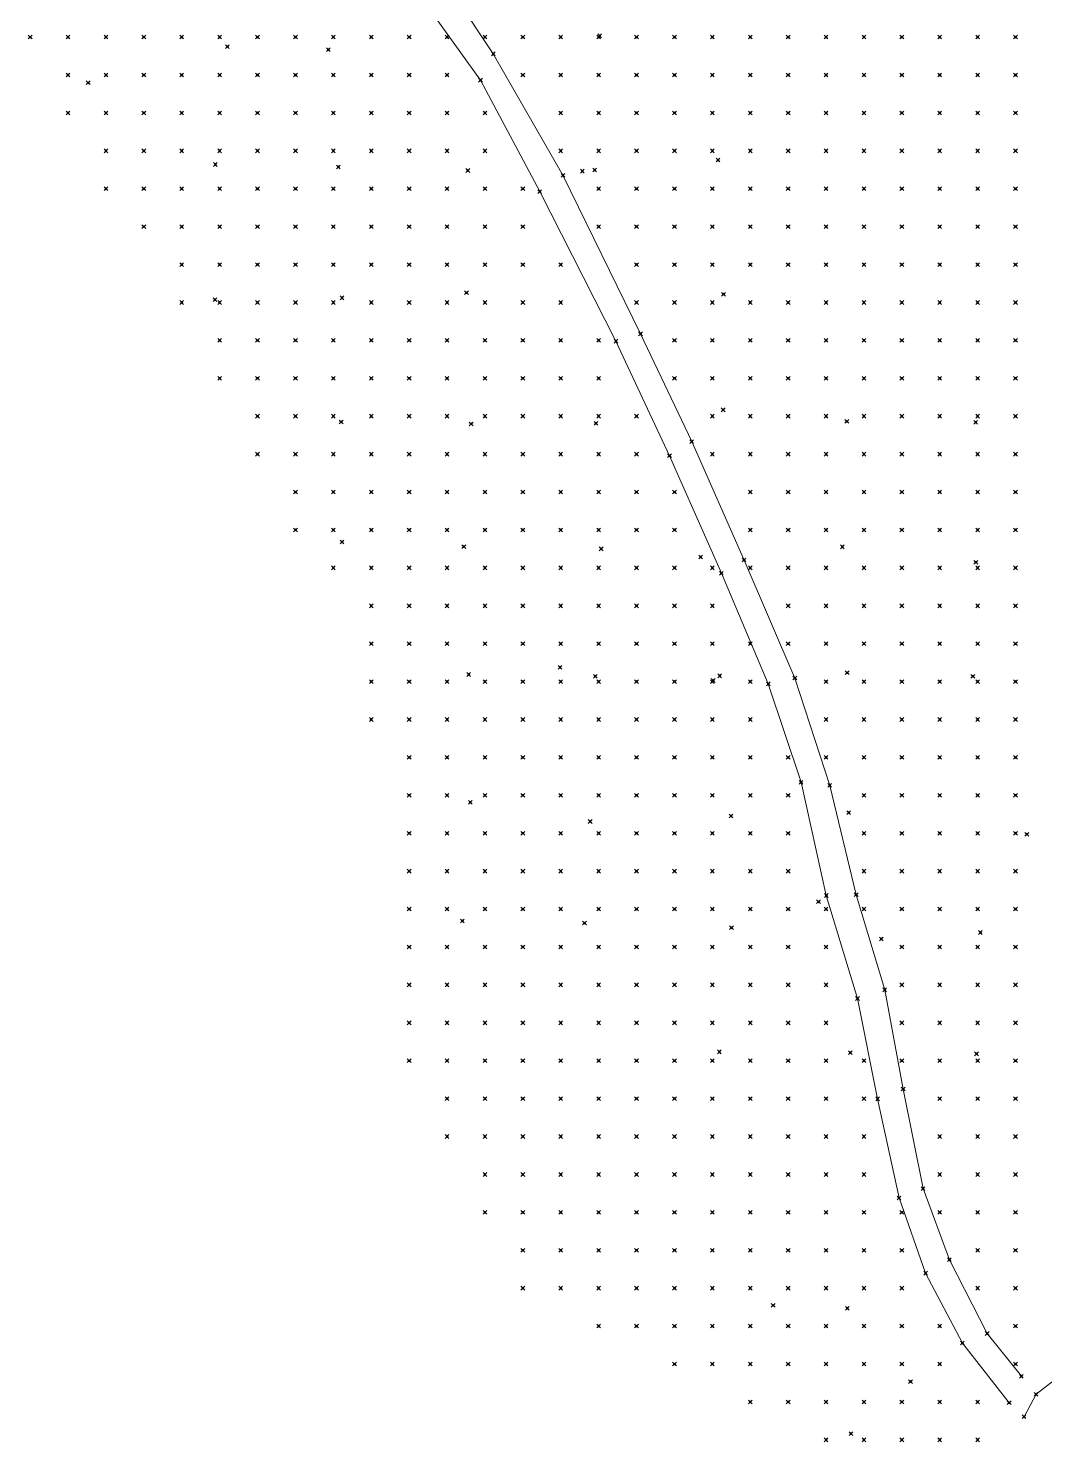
# Model space of a CAD drawing. Header units: metres. Extents: x 441556 to 446409, y 432338 to 461058.
# Drawn here: x 442997.6 to 443078.1, y 449289.6 to 449401.4 of the extents above; entities that cross this region are included whole.
import ezdxf

# ---------------------------------------------------------------- set-up
doc = ezdxf.new("R2010")
doc.units = ezdxf.units.M
doc.header["$MEASUREMENT"] = 0
doc.header["$PDMODE"] = 35
doc.header["$PDSIZE"] = 0.15
for name, color, linetype, lineweight in [('DTM-BRE-RevN_GRP_DRUM PAMANT', 2, 'Continuous', 0), ('DTM-BRE-RevN_GRP_FIRUL APEI', 2, 'Continuous', 0), ('DTM-NOK-RevN_LIDAR_co_lidar', 91, 'Continuous', 0), ('DTM-NOK-RevN_RTK', 32, 'Continuous', 0)]:
    doc.layers.add(name, color=color, linetype=linetype, lineweight=lineweight)

msp = doc.modelspace()

# ---------------------------------------------------------------- linework, layer by layer
at = {"layer": 'DTM-BRE-RevN_GRP_DRUM PAMANT'}
for p, q in [((443034.437, 449399.396, 348.479), (443029.315, 449407.064, 348.463)), ((443033.423, 449397.305, 348.511), (443027.614, 449405.396, 348.437)), ((443039.95, 449389.784, 348.673), (443034.437, 449399.396, 348.479)), ((443038.109, 449388.488, 348.691), (443033.423, 449397.305, 348.511)), ((443046.081, 449377.243, 349.202), (443039.95, 449389.784, 348.673)), ((443044.143, 449376.663, 349.1), (443038.109, 449388.488, 348.691)), ((443048.377, 449367.6, 349.587), (443044.143, 449376.663, 349.1)), ((443050.136, 449368.711, 349.714), (443046.081, 449377.243, 349.202)), ((443054.282, 449359.346, 350.448), (443050.136, 449368.711, 349.714)), ((443052.484, 449358.294, 350.391), (443048.377, 449367.6, 349.587)), ((443058.295, 449350.007, 351.619), (443054.282, 449359.346, 350.448)), ((443056.2, 449349.548, 351.247), (443052.484, 449358.294, 350.391)), ((443058.79, 449341.758, 351.963), (443056.2, 449349.548, 351.247)), ((443061.059, 449341.52, 352.152), (443058.295, 449350.007, 351.619)), ((443060.79, 449332.809, 352.518), (443058.79, 449341.758, 351.963)), ((443063.152, 449332.865, 352.71), (443061.059, 449341.52, 352.152)), ((443063.256, 449324.652, 353.101), (443060.79, 449332.809, 352.518)), ((443065.413, 449325.341, 353.357), (443063.152, 449332.865, 352.71)), ((443066.867, 449317.496, 353.727), (443065.413, 449325.341, 353.357)), ((443064.847, 449316.721, 353.401), (443063.256, 449324.652, 353.101)), ((443068.442, 449309.616, 354.014), (443066.867, 449317.496, 353.727)), ((443066.541, 449308.878, 353.794), (443064.847, 449316.721, 353.401)), ((443070.53, 449303.988, 354.339), (443068.442, 449309.616, 354.014)), ((443068.643, 449302.928, 354.023), (443066.541, 449308.878, 353.794)), ((443073.514, 449298.157, 354.15), (443070.53, 449303.988, 354.339)), ((443071.558, 449297.398, 353.844), (443068.643, 449302.928, 354.023)), ((443076.23, 449294.77, 353.799), (443073.514, 449298.157, 354.15)), ((443075.261, 449292.674, 353.391), (443071.558, 449297.398, 353.844))]:
    msp.add_line(p, q, dxfattribs=at)
at = {"layer": 'DTM-BRE-RevN_GRP_FIRUL APEI'}
for p, q in [((443079.377, 449294.877, 353.609), (443077.385, 449293.348, 353.405)), ((443077.385, 449293.348, 353.405), (443076.435, 449291.567, 353.278))]:
    msp.add_line(p, q, dxfattribs=at)
at = {"layer": 'DTM-NOK-RevN_LIDAR_co_lidar'}
for p in [(442997.782, 449400.716, 347.893), (443000.781, 449400.716, 347.875), (443003.781, 449400.716, 347.594), (443006.78, 449400.716, 346.99), (443009.779, 449400.716, 346.865), (443012.779, 449400.716, 347.023), (443015.778, 449400.716, 347.441), (443018.777, 449400.716, 347.815), (443021.777, 449400.716, 348.018), (443024.776, 449400.716, 348.161), (443027.775, 449400.716, 348.249), (443030.775, 449400.716, 348.302), (443033.774, 449400.716, 348.366), (443036.773, 449400.716, 348.502), (443039.773, 449400.716, 348.896), (443042.772, 449400.716, 349.492), (443045.771, 449400.716, 350.253), (443048.771, 449400.716, 351.444), (443051.77, 449400.716, 352.721), (443054.769, 449400.716, 354.164), (443057.769, 449400.716, 355.565), (443060.768, 449400.716, 357.135), (443063.767, 449400.716, 358.801), (443066.767, 449400.716, 360.361), (443069.766, 449400.716, 362.007), (443072.765, 449400.716, 363.762), (443075.765, 449400.716, 365.745), (443000.781, 449397.717, 347.969), (443003.781, 449397.717, 347.797), (443006.78, 449397.717, 347.169), (443009.779, 449397.717, 346.937), (443012.779, 449397.717, 346.92), (443015.778, 449397.717, 347.281), (443018.777, 449397.717, 347.701), (443021.777, 449397.717, 347.923), (443024.776, 449397.717, 348.078), (443027.775, 449397.717, 348.204), (443030.775, 449397.717, 348.287), (443036.773, 449397.717, 348.474), (443039.773, 449397.717, 348.771), (443042.772, 449397.717, 349.291), (443045.771, 449397.717, 349.88), (443048.771, 449397.717, 350.776), (443051.77, 449397.717, 351.954), (443054.769, 449397.717, 353.285), (443057.769, 449397.717, 354.694), (443060.768, 449397.717, 356.31), (443063.767, 449397.717, 357.912), (443066.767, 449397.717, 359.522), (443069.766, 449397.717, 361.067), (443072.765, 449397.717, 362.907), (443075.765, 449397.717, 364.781), (443000.781, 449394.718, 347.989), (443003.781, 449394.718, 347.93), (443006.78, 449394.718, 347.404), (443009.779, 449394.718, 347.032), (443012.779, 449394.718, 346.905), (443015.778, 449394.718, 347.111), (443018.777, 449394.718, 347.535), (443021.777, 449394.718, 347.819), (443024.776, 449394.718, 347.982), (443027.775, 449394.718, 348.151), (443030.775, 449394.718, 348.282), (443033.774, 449394.718, 348.377), (443039.773, 449394.718, 348.671), (443042.772, 449394.718, 349.101), (443045.771, 449394.718, 349.625), (443048.771, 449394.718, 350.274), (443051.77, 449394.718, 351.32), (443054.769, 449394.718, 352.603), (443057.769, 449394.718, 353.975), (443060.768, 449394.718, 355.478), (443063.767, 449394.718, 357.066), (443066.767, 449394.718, 358.659), (443069.766, 449394.718, 360.226), (443072.765, 449394.718, 362.123), (443075.765, 449394.718, 363.943), (443003.781, 449391.718, 347.943), (443006.78, 449391.718, 347.478), (443009.779, 449391.718, 347.085), (443012.779, 449391.718, 346.898), (443015.778, 449391.718, 346.968), (443018.777, 449391.718, 347.344), (443021.777, 449391.718, 347.701), (443024.776, 449391.718, 347.897), (443027.775, 449391.718, 348.085), (443030.775, 449391.718, 348.267), (443033.774, 449391.718, 348.397), (443039.773, 449391.718, 348.619), (443042.772, 449391.718, 348.971), (443045.771, 449391.718, 349.457), (443048.771, 449391.718, 349.892), (443051.77, 449391.718, 350.726), (443054.769, 449391.718, 352.017), (443057.769, 449391.718, 353.271), (443060.768, 449391.718, 354.679), (443063.767, 449391.718, 356.257), (443066.767, 449391.718, 357.778), (443069.766, 449391.718, 359.494), (443072.765, 449391.718, 361.252), (443075.765, 449391.718, 362.968), (443003.781, 449388.719, 347.861), (443006.78, 449388.719, 347.246), (443009.779, 449388.719, 347.004), (443012.779, 449388.719, 346.872), (443015.778, 449388.719, 346.843), (443018.777, 449388.719, 347.144), (443021.777, 449388.719, 347.563), (443024.776, 449388.719, 347.814), (443027.775, 449388.719, 348.004), (443030.775, 449388.719, 348.225), (443033.774, 449388.719, 348.406), (443036.773, 449388.719, 348.537), (443042.772, 449388.719, 348.879), (443045.771, 449388.719, 349.348), (443048.771, 449388.719, 349.65), (443051.77, 449388.719, 350.231), (443054.769, 449388.719, 351.294), (443057.769, 449388.719, 352.557), (443060.768, 449388.719, 353.955), (443063.767, 449388.719, 355.341), (443066.767, 449388.719, 356.884), (443069.766, 449388.719, 358.783), (443072.765, 449388.719, 360.391), (443075.765, 449388.719, 362.104), (443006.78, 449385.72, 347.123), (443009.779, 449385.72, 346.906), (443012.779, 449385.72, 346.85), (443015.778, 449385.72, 346.811), (443018.777, 449385.72, 347.006), (443021.777, 449385.72, 347.419), (443024.776, 449385.72, 347.726), (443027.775, 449385.72, 347.925), (443030.775, 449385.72, 348.168), (443033.774, 449385.72, 348.392), (443036.773, 449385.72, 348.549), (443042.772, 449385.72, 348.79), (443045.771, 449385.72, 349.151), (443048.771, 449385.72, 349.5), (443051.77, 449385.72, 349.875), (443054.769, 449385.72, 350.621), (443057.769, 449385.72, 351.804), (443060.768, 449385.72, 353.204), (443063.767, 449385.72, 354.639), (443066.767, 449385.72, 356.081), (443069.766, 449385.72, 357.775), (443072.765, 449385.72, 359.565), (443075.765, 449385.72, 361.416), (443009.779, 449382.72, 346.965), (443012.779, 449382.72, 346.848), (443015.778, 449382.72, 346.799), (443018.777, 449382.72, 346.845), (443021.777, 449382.72, 347.215), (443024.776, 449382.72, 347.635), (443027.775, 449382.72, 347.885), (443030.775, 449382.72, 348.118), (443033.774, 449382.72, 348.383), (443036.773, 449382.72, 348.567), (443039.773, 449382.72, 348.674), (443045.771, 449382.72, 349.013), (443048.771, 449382.72, 349.358), (443051.77, 449382.72, 349.706), (443054.769, 449382.72, 350.228), (443057.769, 449382.72, 351.228), (443060.768, 449382.72, 352.555), (443063.767, 449382.72, 353.95), (443066.767, 449382.72, 355.422), (443069.766, 449382.72, 356.99), (443072.765, 449382.72, 358.792), (443075.765, 449382.72, 360.643), (443009.779, 449379.721, 347.117), (443012.779, 449379.721, 346.887), (443015.778, 449379.721, 346.778), (443018.777, 449379.721, 346.76), (443021.777, 449379.721, 347.023), (443024.776, 449379.721, 347.5), (443027.775, 449379.721, 347.827), (443030.775, 449379.721, 348.038), (443033.774, 449379.721, 348.342), (443036.773, 449379.721, 348.578), (443039.773, 449379.721, 348.694), (443045.771, 449379.721, 348.999), (443048.771, 449379.721, 349.213), (443051.77, 449379.721, 349.616), (443054.769, 449379.721, 350.065), (443057.769, 449379.721, 350.789), (443060.768, 449379.721, 351.862), (443063.767, 449379.721, 353.322), (443066.767, 449379.721, 354.788), (443069.766, 449379.721, 356.318), (443072.765, 449379.721, 358.047), (443075.765, 449379.721, 359.706), (443012.779, 449376.722, 346.898), (443015.778, 449376.722, 346.761), (443018.777, 449376.722, 346.734), (443021.777, 449376.722, 346.867), (443024.776, 449376.722, 347.297), (443027.775, 449376.722, 347.731), (443030.775, 449376.722, 348), (443033.774, 449376.722, 348.291), (443036.773, 449376.722, 348.581), (443039.773, 449376.722, 348.76), (443042.772, 449376.722, 348.87), (443048.771, 449376.722, 349.198), (443051.77, 449376.722, 349.515), (443054.769, 449376.722, 350.012), (443057.769, 449376.722, 350.592), (443060.768, 449376.722, 351.465), (443063.767, 449376.722, 352.642), (443066.767, 449376.722, 353.994), (443069.766, 449376.722, 355.563), (443072.765, 449376.722, 357.072), (443075.765, 449376.722, 358.449), (443012.779, 449373.722, 346.853), (443015.778, 449373.722, 346.73), (443018.777, 449373.722, 346.68), (443021.777, 449373.722, 346.717), (443024.776, 449373.722, 347.048), (443027.775, 449373.722, 347.563), (443030.775, 449373.722, 347.956), (443033.774, 449373.722, 348.248), (443036.773, 449373.722, 348.571), (443039.773, 449373.722, 348.799), (443042.772, 449373.722, 348.918), (443048.771, 449373.722, 349.282), (443051.77, 449373.722, 349.532), (443054.769, 449373.722, 349.968), (443057.769, 449373.722, 350.492), (443060.768, 449373.722, 351.061), (443063.767, 449373.722, 352), (443066.767, 449373.722, 353.147), (443069.766, 449373.722, 354.476), (443072.765, 449373.722, 355.899), (443075.765, 449373.722, 357.333), (443015.778, 449370.723, 346.691), (443018.777, 449370.723, 346.619), (443021.777, 449370.723, 346.641), (443024.776, 449370.723, 346.817), (443027.775, 449370.723, 347.327), (443030.775, 449370.723, 347.874), (443033.774, 449370.723, 348.193), (443036.773, 449370.723, 348.535), (443039.773, 449370.723, 348.831), (443042.772, 449370.723, 348.991), (443045.771, 449370.723, 349.147), (443051.77, 449370.723, 349.607), (443054.769, 449370.723, 349.968), (443057.769, 449370.723, 350.45), (443060.768, 449370.723, 350.943), (443063.767, 449370.723, 351.647), (443066.767, 449370.723, 352.56), (443069.766, 449370.723, 353.651), (443072.765, 449370.723, 354.812), (443075.765, 449370.723, 356.144), (443015.778, 449367.724, 346.63), (443018.777, 449367.724, 346.586), (443021.777, 449367.724, 346.611), (443024.776, 449367.724, 346.708), (443027.775, 449367.724, 347.109), (443030.775, 449367.724, 347.735), (443033.774, 449367.724, 348.188), (443036.773, 449367.724, 348.522), (443039.773, 449367.724, 348.858), (443042.772, 449367.724, 349.048), (443045.771, 449367.724, 349.239), (443051.77, 449367.724, 349.765), (443054.769, 449367.724, 350.026), (443057.769, 449367.724, 350.49), (443060.768, 449367.724, 350.911), (443063.767, 449367.724, 351.359), (443066.767, 449367.724, 352.169), (443069.766, 449367.724, 353.044), (443072.765, 449367.724, 354.087), (443075.765, 449367.724, 355.207), (443018.777, 449364.724, 346.532), (443021.777, 449364.724, 346.519), (443024.776, 449364.724, 346.594), (443027.775, 449364.724, 346.856), (443030.775, 449364.724, 347.505), (443033.774, 449364.724, 348.133), (443036.773, 449364.724, 348.455), (443039.773, 449364.724, 348.822), (443042.772, 449364.724, 349.077), (443045.771, 449364.724, 349.33), (443048.771, 449364.724, 349.715), (443054.769, 449364.724, 350.132), (443057.769, 449364.724, 350.57), (443060.768, 449364.724, 351.051), (443063.767, 449364.724, 351.301), (443066.767, 449364.724, 352.011), (443069.766, 449364.724, 352.622), (443072.765, 449364.724, 353.415), (443075.765, 449364.724, 354.304), (443018.777, 449361.725, 346.462), (443021.777, 449361.725, 346.403), (443024.776, 449361.725, 346.465), (443027.775, 449361.725, 346.655), (443030.775, 449361.725, 347.287), (443033.774, 449361.725, 348.071), (443036.773, 449361.725, 348.436), (443039.773, 449361.725, 348.779), (443042.772, 449361.725, 349.117), (443045.771, 449361.725, 349.362), (443048.771, 449361.725, 349.858), (443054.769, 449361.725, 350.289), (443057.769, 449361.725, 350.682), (443060.768, 449361.725, 351.235), (443063.767, 449361.725, 351.443), (443066.767, 449361.725, 351.962), (443069.766, 449361.725, 352.552), (443072.765, 449361.725, 353.153), (443075.765, 449361.725, 353.881), (443021.777, 449358.726, 346.33), (443024.776, 449358.726, 346.364), (443027.775, 449358.726, 346.478), (443030.775, 449358.726, 347.017), (443033.774, 449358.726, 347.924), (443036.773, 449358.726, 348.508), (443039.773, 449358.726, 348.824), (443042.772, 449358.726, 349.153), (443045.771, 449358.726, 349.411), (443048.771, 449358.726, 349.882), (443051.77, 449358.726, 350.191), (443054.769, 449358.726, 350.384), (443057.769, 449358.726, 350.846), (443060.768, 449358.726, 351.458), (443063.767, 449358.726, 351.627), (443066.767, 449358.726, 352.098), (443069.766, 449358.726, 352.607), (443072.765, 449358.726, 353.114), (443075.765, 449358.726, 353.726), (443024.776, 449355.726, 346.288), (443027.775, 449355.726, 346.362), (443030.775, 449355.726, 346.792), (443033.774, 449355.726, 347.745), (443036.773, 449355.726, 348.555), (443039.773, 449355.726, 348.867), (443042.772, 449355.726, 349.164), (443045.771, 449355.726, 349.446), (443048.771, 449355.726, 349.822), (443051.77, 449355.726, 350.232), (443057.769, 449355.726, 351.005), (443060.768, 449355.726, 351.66), (443063.767, 449355.726, 351.78), (443066.767, 449355.726, 352.179), (443069.766, 449355.726, 352.734), (443072.765, 449355.726, 353.224), (443075.765, 449355.726, 353.789), (443024.776, 449352.727, 346.186), (443027.775, 449352.727, 346.284), (443030.775, 449352.727, 346.652), (443033.774, 449352.727, 347.597), (443036.773, 449352.727, 348.574), (443039.773, 449352.727, 348.981), (443042.772, 449352.727, 349.24), (443045.771, 449352.727, 349.507), (443048.771, 449352.727, 349.786), (443051.77, 449352.727, 350.21), (443054.769, 449352.727, 350.638), (443057.769, 449352.727, 351.196), (443060.768, 449352.727, 351.719), (443063.767, 449352.727, 351.902), (443066.767, 449352.727, 352.287), (443069.766, 449352.727, 352.791), (443072.765, 449352.727, 353.333), (443075.765, 449352.727, 353.845), (443024.776, 449349.728, 345.99), (443027.775, 449349.728, 346.212), (443030.775, 449349.728, 346.527), (443033.774, 449349.728, 347.364), (443036.773, 449349.728, 348.446), (443039.773, 449349.728, 349.088), (443042.772, 449349.728, 349.326), (443045.771, 449349.728, 349.599), (443048.771, 449349.728, 349.888), (443051.77, 449349.728, 350.278), (443054.769, 449349.728, 350.801), (443060.768, 449349.728, 351.755), (443063.767, 449349.728, 352.022), (443066.767, 449349.728, 352.413), (443069.766, 449349.728, 352.878), (443072.765, 449349.728, 353.431), (443075.765, 449349.728, 353.962), (443024.776, 449346.728, 345.818), (443027.775, 449346.728, 346.122), (443030.775, 449346.728, 346.464), (443033.774, 449346.728, 347.172), (443036.773, 449346.728, 348.177), (443039.773, 449346.728, 349.108), (443042.772, 449346.728, 349.457), (443045.771, 449346.728, 349.714), (443048.771, 449346.728, 350.005), (443051.77, 449346.728, 350.459), (443054.769, 449346.728, 351.069), (443060.768, 449346.728, 351.829), (443063.767, 449346.728, 352.148), (443066.767, 449346.728, 352.57), (443069.766, 449346.728, 353.018), (443072.765, 449346.728, 353.539), (443075.765, 449346.728, 354.077), (443027.775, 449343.729, 346.028), (443030.775, 449343.729, 346.316), (443033.774, 449343.729, 346.87), (443036.773, 449343.729, 347.783), (443039.773, 449343.729, 348.862), (443042.772, 449343.729, 349.531), (443045.771, 449343.729, 349.782), (443048.771, 449343.729, 350.161), (443051.77, 449343.729, 350.693), (443054.769, 449343.729, 351.307), (443057.769, 449343.729, 351.723), (443060.768, 449343.729, 351.904), (443063.767, 449343.729, 352.277), (443066.767, 449343.729, 352.758), (443069.766, 449343.729, 353.225), (443072.765, 449343.729, 353.713), (443075.765, 449343.729, 354.187), (443027.775, 449340.73, 345.792), (443030.775, 449340.73, 346.107), (443033.774, 449340.73, 346.513), (443036.773, 449340.73, 347.305), (443039.773, 449340.73, 348.399), (443042.772, 449340.73, 349.374), (443045.771, 449340.73, 349.797), (443048.771, 449340.73, 350.322), (443051.77, 449340.73, 350.866), (443054.769, 449340.73, 351.427), (443057.769, 449340.73, 351.821), (443063.767, 449340.73, 352.378), (443066.767, 449340.73, 352.942), (443069.766, 449340.73, 353.374), (443072.765, 449340.73, 353.866), (443075.765, 449340.73, 354.304), (443027.775, 449337.73, 345.483), (443030.775, 449337.73, 345.928), (443033.774, 449337.73, 346.235), (443036.773, 449337.73, 346.848), (443039.773, 449337.73, 347.863), (443042.772, 449337.73, 348.967), (443045.771, 449337.73, 349.711), (443048.771, 449337.73, 350.353), (443051.77, 449337.73, 350.914), (443054.769, 449337.73, 351.472), (443057.769, 449337.73, 351.908), (443063.767, 449337.73, 352.47), (443066.767, 449337.73, 353.009), (443069.766, 449337.73, 353.397), (443072.765, 449337.73, 353.936), (443075.765, 449337.73, 354.395), (443027.775, 449334.731, 344.98), (443030.775, 449334.731, 345.658), (443033.774, 449334.731, 346.031), (443036.773, 449334.731, 346.462), (443039.773, 449334.731, 347.268), (443042.772, 449334.731, 348.412), (443045.771, 449334.731, 349.428), (443048.771, 449334.731, 350.234), (443051.77, 449334.731, 350.868), (443054.769, 449334.731, 351.442), (443057.769, 449334.731, 351.955), (443063.767, 449334.731, 352.559), (443066.767, 449334.731, 352.961), (443069.766, 449334.731, 353.503), (443072.765, 449334.731, 354.028), (443075.765, 449334.731, 354.476), (443027.775, 449331.732, 344.274), (443030.775, 449331.732, 345.078), (443033.774, 449331.732, 345.638), (443036.773, 449331.732, 346.106), (443039.773, 449331.732, 346.686), (443042.772, 449331.732, 347.799), (443045.771, 449331.732, 349.072), (443048.771, 449331.732, 350.011), (443051.77, 449331.732, 350.726), (443054.769, 449331.732, 351.341), (443057.769, 449331.732, 351.936), (443060.768, 449331.732, 352.435), (443063.767, 449331.732, 352.678), (443066.767, 449331.732, 352.928), (443069.766, 449331.732, 353.552), (443072.765, 449331.732, 354.112), (443075.765, 449331.732, 354.637), (443027.775, 449328.732, 343.59), (443030.775, 449328.732, 344.213), (443033.774, 449328.732, 344.921), (443036.773, 449328.732, 345.613), (443039.773, 449328.732, 346.212), (443042.772, 449328.732, 347.253), (443045.771, 449328.732, 348.831), (443048.771, 449328.732, 349.741), (443051.77, 449328.732, 350.493), (443054.769, 449328.732, 351.225), (443057.769, 449328.732, 351.92), (443060.768, 449328.732, 352.568), (443066.767, 449328.732, 353.03), (443069.766, 449328.732, 353.519), (443072.765, 449328.732, 354.192), (443075.765, 449328.732, 354.836), (443027.775, 449325.733, 343.172), (443030.775, 449325.733, 343.464), (443033.774, 449325.733, 344.13), (443036.773, 449325.733, 344.956), (443039.773, 449325.733, 345.707), (443042.772, 449325.733, 346.769), (443045.771, 449325.733, 348.566), (443048.771, 449325.733, 349.585), (443051.77, 449325.733, 350.31), (443054.769, 449325.733, 351.157), (443057.769, 449325.733, 351.915), (443060.768, 449325.733, 352.649), (443066.767, 449325.733, 353.233), (443069.766, 449325.733, 353.664), (443072.765, 449325.733, 354.327), (443075.765, 449325.733, 354.991), (443027.775, 449322.733, 343.137), (443030.775, 449322.733, 343.158), (443033.774, 449322.733, 343.514), (443036.773, 449322.733, 344.284), (443039.773, 449322.733, 345.058), (443042.772, 449322.733, 346.169), (443045.771, 449322.733, 348.047), (443048.771, 449322.733, 349.56), (443051.77, 449322.733, 350.253), (443054.769, 449322.733, 351.113), (443057.769, 449322.733, 351.886), (443060.768, 449322.733, 352.639), (443066.767, 449322.733, 353.402), (443069.766, 449322.733, 353.809), (443072.765, 449322.733, 354.424), (443075.765, 449322.733, 355.148), (443027.775, 449319.734, 343.139), (443030.775, 449319.734, 343.102), (443033.774, 449319.734, 343.169), (443036.773, 449319.734, 343.587), (443039.773, 449319.734, 344.404), (443042.772, 449319.734, 345.511), (443045.771, 449319.734, 347.318), (443048.771, 449319.734, 349.35), (443051.77, 449319.734, 350.24), (443054.769, 449319.734, 350.99), (443057.769, 449319.734, 351.842), (443060.768, 449319.734, 352.469), (443063.767, 449319.734, 353.089), (443066.767, 449319.734, 353.527), (443069.766, 449319.734, 353.946), (443072.765, 449319.734, 354.539), (443075.765, 449319.734, 355.257), (443030.775, 449316.735, 343.085), (443033.774, 449316.735, 343.069), (443036.773, 449316.735, 343.178), (443039.773, 449316.735, 343.77), (443042.772, 449316.735, 344.904), (443045.771, 449316.735, 346.549), (443048.771, 449316.735, 348.879), (443051.77, 449316.735, 350.287), (443054.769, 449316.735, 350.98), (443057.769, 449316.735, 351.731), (443060.768, 449316.735, 352.448), (443063.767, 449316.735, 353.149), (443069.766, 449316.735, 354.107), (443072.765, 449316.735, 354.566), (443075.765, 449316.735, 355.275), (443030.775, 449313.735, 343.103), (443033.774, 449313.735, 343.076), (443036.773, 449313.735, 343.073), (443039.773, 449313.735, 343.329), (443042.772, 449313.735, 344.344), (443045.771, 449313.735, 346.02), (443048.771, 449313.735, 348.294), (443051.77, 449313.735, 350.102), (443054.769, 449313.735, 351.145), (443057.769, 449313.735, 351.884), (443060.768, 449313.735, 352.612), (443063.767, 449313.735, 353.202), (443069.766, 449313.735, 354.283), (443072.765, 449313.735, 354.694), (443075.765, 449313.735, 355.178), (443033.774, 449310.736, 343.072), (443036.773, 449310.736, 343.037), (443039.773, 449310.736, 343.145), (443042.772, 449310.736, 343.836), (443045.771, 449310.736, 345.365), (443048.771, 449310.736, 347.443), (443051.77, 449310.736, 349.736), (443054.769, 449310.736, 351.314), (443057.769, 449310.736, 352.33), (443060.768, 449310.736, 352.871), (443063.767, 449310.736, 353.399), (443069.766, 449310.736, 354.305), (443072.765, 449310.736, 354.857), (443075.765, 449310.736, 355.251), (443033.774, 449307.737, 343.092), (443036.773, 449307.737, 343.071), (443039.773, 449307.737, 343.101), (443042.772, 449307.737, 343.68), (443045.771, 449307.737, 345.204), (443048.771, 449307.737, 347.049), (443051.77, 449307.737, 349.462), (443054.769, 449307.737, 351.468), (443057.769, 449307.737, 352.453), (443060.768, 449307.737, 353.167), (443063.767, 449307.737, 353.569), (443066.767, 449307.737, 353.752), (443069.766, 449307.737, 354.283), (443072.765, 449307.737, 354.967), (443075.765, 449307.737, 355.369), (443036.773, 449304.737, 343.033), (443039.773, 449304.737, 343.067), (443042.772, 449304.737, 343.549), (443045.771, 449304.737, 345.06), (443048.771, 449304.737, 346.74), (443051.77, 449304.737, 349.053), (443054.769, 449304.737, 351.722), (443057.769, 449304.737, 352.661), (443060.768, 449304.737, 353.274), (443063.767, 449304.737, 353.645), (443066.767, 449304.737, 353.844), (443072.765, 449304.737, 354.833), (443075.765, 449304.737, 355.303), (443036.773, 449301.738, 343.078), (443039.773, 449301.738, 343.055), (443042.772, 449301.738, 343.299), (443045.771, 449301.738, 344.482), (443048.771, 449301.738, 346.478), (443051.77, 449301.738, 348.625), (443054.769, 449301.738, 351.136), (443057.769, 449301.738, 352.697), (443060.768, 449301.738, 353.122), (443063.767, 449301.738, 353.559), (443066.767, 449301.738, 353.79), (443072.765, 449301.738, 354.403), (443075.765, 449301.738, 354.933), (443042.772, 449298.739, 343.199), (443045.771, 449298.739, 344.004), (443048.771, 449298.739, 345.8), (443051.77, 449298.739, 348.105), (443054.769, 449298.739, 350.271), (443057.769, 449298.739, 352.252), (443060.768, 449298.739, 352.658), (443063.767, 449298.739, 353.101), (443066.767, 449298.739, 353.514), (443069.766, 449298.739, 353.794), (443075.765, 449298.739, 354.397), (443048.771, 449295.739, 345.36), (443051.77, 449295.739, 347.335), (443054.769, 449295.739, 349.392), (443057.769, 449295.739, 351.558), (443060.768, 449295.739, 351.965), (443063.767, 449295.739, 352.616), (443066.767, 449295.739, 353.145), (443069.766, 449295.739, 353.484), (443075.765, 449295.739, 353.676), (443054.769, 449292.74, 348.306), (443057.769, 449292.74, 350.497), (443060.768, 449292.74, 351.299), (443063.767, 449292.74, 352.047), (443066.767, 449292.74, 352.718), (443069.766, 449292.74, 353.121), (443072.765, 449292.74, 353.281), (443060.768, 449289.741, 350.618), (443063.767, 449289.741, 351.467), (443066.767, 449289.741, 352.121), (443069.766, 449289.741, 352.491), (443072.765, 449289.741, 352.884)]:
    msp.add_point(p, dxfattribs=at)
at = {"layer": 'DTM-NOK-RevN_RTK'}
for p in [(443013.393, 449399.961, 346.922), (443021.377, 449399.721, 348.002), (443042.857, 449400.815, 349.603), (443034.437, 449399.396, 348.479), (443002.37, 449397.103, 348.09), (443033.423, 449397.305, 348.511), (443052.223, 449390.988, 350.88), (443012.439, 449390.64, 346.944), (443022.177, 449390.446, 347.941), (443032.416, 449390.159, 348.392), (443039.95, 449389.784, 348.673), (443041.481, 449390.112, 348.636), (443042.458, 449390.2, 348.83), (443038.109, 449388.488, 348.691), (443012.407, 449379.94, 346.919), (443022.464, 449380.09, 346.995), (443032.317, 449380.495, 348.201), (443052.649, 449380.372, 349.83), (443044.143, 449376.663, 349.1), (443046.081, 449377.243, 349.202), (443052.628, 449371.23, 349.691), (443022.398, 449370.272, 346.718), (443032.684, 449370.111, 348.11), (443042.555, 449370.16, 349.085), (443062.413, 449370.312, 351.296), (443072.61, 449370.242, 354.708), (443050.136, 449368.711, 349.714), (443048.377, 449367.6, 349.587), (443022.468, 449360.772, 346.367), (443032.107, 449360.41, 347.775), (443042.975, 449360.23, 349.307), (443050.844, 449359.584, 350.364), (443062.059, 449360.384, 351.568), (443054.282, 449359.346, 350.448), (443072.617, 449359.17, 353.1), (443052.484, 449358.294, 350.391), (443039.715, 449350.859, 349.385), (443032.493, 449350.286, 346.842), (443042.505, 449350.146, 349.394), (443051.833, 449349.818, 350.568), (443052.35, 449350.181, 350.472), (443056.2, 449349.548, 351.247), (443058.295, 449350.007, 351.619), (443062.436, 449350.433, 351.961), (443072.384, 449350.147, 353.435), (443058.79, 449341.758, 351.963), (443061.059, 449341.52, 352.152), (443032.614, 449340.181, 346.267), (443062.562, 449339.359, 352.343), (443042.104, 449338.662, 349.277), (443053.246, 449339.096, 351.163), (443076.662, 449337.652, 354.553), (443060.79, 449332.809, 352.518), (443063.152, 449332.865, 352.71), (443060.17, 449332.312, 352.412), (443031.991, 449330.795, 345.303), (443041.647, 449330.623, 346.971), (443053.284, 449330.259, 351.067), (443065.14, 449329.37, 353.04), (443072.985, 449329.875, 354.303), (443065.413, 449325.341, 353.357), (443063.256, 449324.652, 353.101), (443052.324, 449320.432, 350.458), (443062.686, 449320.372, 353.062), (443072.675, 449320.274, 354.525), (443066.867, 449317.496, 353.727), (443064.847, 449316.721, 353.401), (443068.442, 449309.616, 354.014), (443066.541, 449308.878, 353.794), (443070.53, 449303.988, 354.339), (443068.643, 449302.928, 354.023), (443056.581, 449300.379, 352.418), (443062.448, 449300.149, 353.293), (443073.514, 449298.157, 354.15), (443071.558, 449297.398, 353.844), (443076.23, 449294.77, 353.799), (443067.452, 449294.348, 353.364), (443075.261, 449292.674, 353.391), (443077.385, 449293.348, 353.405), (443076.435, 449291.567, 353.278), (443062.735, 449290.232, 351.397)]:
    msp.add_point(p, dxfattribs=at)

doc.saveas('drawing.dxf')
